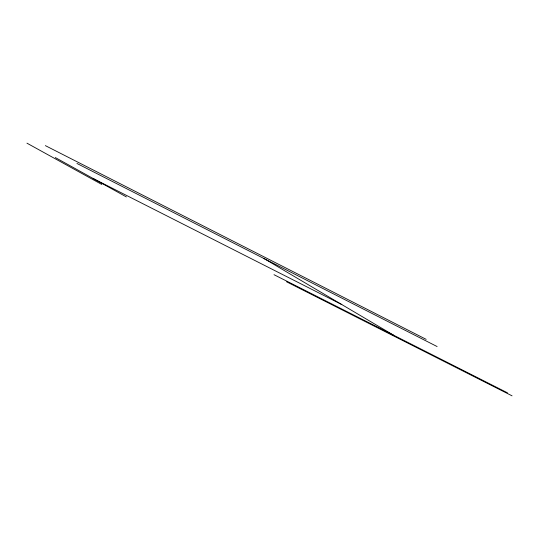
<?xml version="1.0" encoding="UTF-8"?>
<svg xmlns="http://www.w3.org/2000/svg" width="539" height="539" viewBox="0 0 539 539"><rect width="100%" height="100%" fill="white"/><g stroke="black" fill="none" stroke-linecap="round" stroke-linejoin="round"><path stroke-width="0.81" d="M274.001 274.695L507.448 392.81M286.553 281.776L512.05 395.835M45.364 145.631L426.174 339.354M76.929 163.452L437.109 346.55M93.106 178.49L341.8 304.562M26.95 143.165L101.79 184.459M55.322 157.556L126.409 196.937M263.975 258.538L393.733 335.271"/></g></svg>
